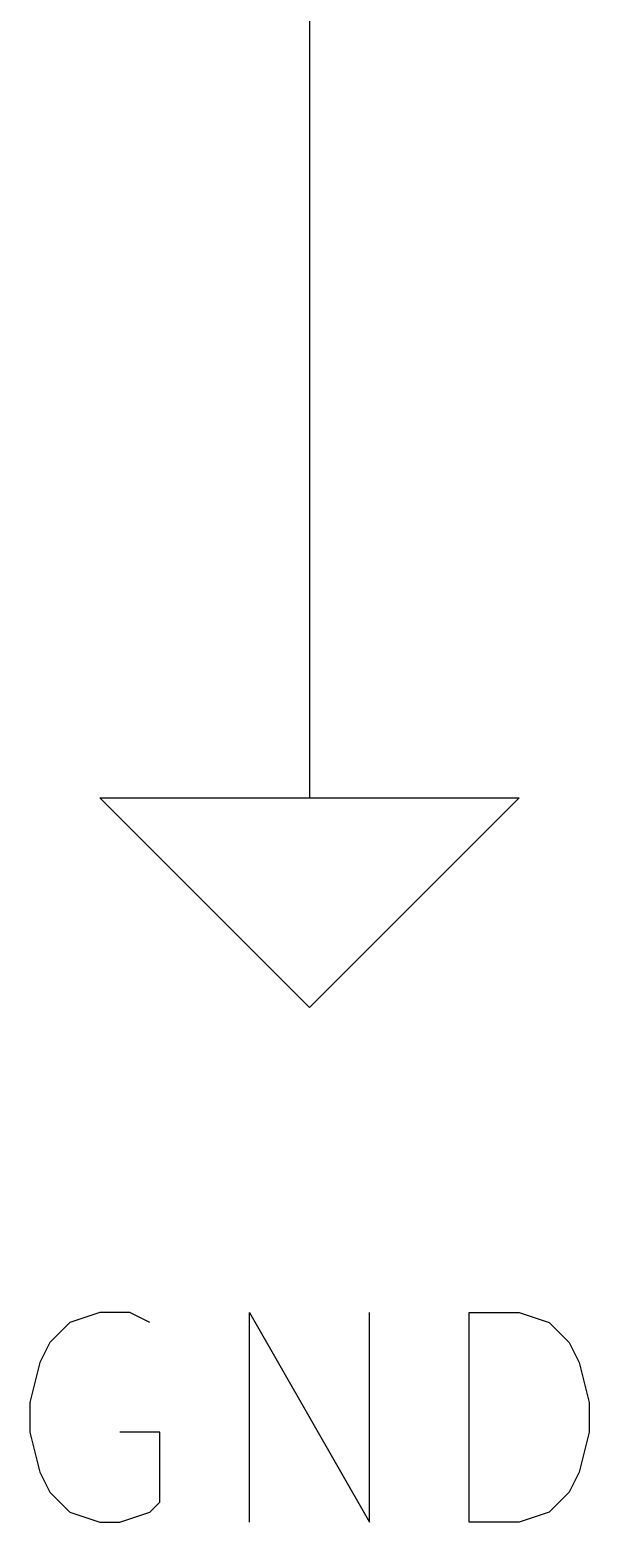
# Model space of a CAD drawing. Extents: x 0.4 to 11.3, y -7.9 to -0.4.
# Drawn here: x 0.8333 to 0.9667, y -3.4228 to -3.0668 of the extents above; entities that cross this region are included whole.
import ezdxf

# ---------------------------------------------------------------- set-up
doc = ezdxf.new("R2010")
doc.units = 0
doc.header["$MEASUREMENT"] = 0
for name, color, linetype in [('CYAN2', 4, 'CONTINUOUS'), ('GREEN3', 91, 'CONTINUOUS'), ('RED2', 1, 'CONTINUOUS')]:
    doc.layers.add(name, color=color, linetype=linetype)

msp = doc.modelspace()

# ---------------------------------------------------------------- linework, layer by layer
at = {"layer": 'CYAN2', "linetype": 'CONTINUOUS'}
for p, q in [((0.85, -3.3728), (0.84286, -3.37519)), ((0.85714, -3.3728), (0.85, -3.3728)), ((0.86191, -3.37519), (0.85714, -3.3728)), ((0.88571, -3.4228), (0.88571, -3.3728)), ((0.88571, -3.3728), (0.91428, -3.4228)), ((0.91428, -3.4228), (0.91428, -3.3728)), ((0.93809, -3.4228), (0.93809, -3.3728)), ((0.93809, -3.3728), (0.95, -3.3728)), ((0.95, -3.3728), (0.95714, -3.37519)), ((0.84286, -3.37519), (0.83809, -3.37995)), ((0.95714, -3.37519), (0.96191, -3.37995)), ((0.83809, -3.37995), (0.83571, -3.38471)), ((0.96191, -3.37995), (0.96429, -3.38471)), ((0.83571, -3.38471), (0.83333, -3.39423)), ((0.96429, -3.38471), (0.96667, -3.39423)), ((0.83333, -3.39423), (0.83333, -3.40137)), ((0.96667, -3.39423), (0.96667, -3.40137)), ((0.83333, -3.40137), (0.83571, -3.4109)), ((0.86428, -3.40137), (0.85476, -3.40137)), ((0.86428, -3.41804), (0.86428, -3.40137)), ((0.96667, -3.40137), (0.96429, -3.4109)), ((0.83571, -3.4109), (0.83809, -3.41566)), ((0.96429, -3.4109), (0.96191, -3.41566)), ((0.83809, -3.41566), (0.84286, -3.42043)), ((0.96191, -3.41566), (0.95714, -3.42043)), ((0.84286, -3.42043), (0.85, -3.4228)), ((0.85476, -3.4228), (0.86191, -3.42043)), ((0.86191, -3.42043), (0.86428, -3.41804)), ((0.95714, -3.42043), (0.95, -3.4228)), ((0.85, -3.4228), (0.85476, -3.4228)), ((0.95, -3.4228), (0.93809, -3.4228))]:
    msp.add_line(p, q, dxfattribs=at)
at = {"layer": 'GREEN3', "linetype": 'CONTINUOUS'}
msp.add_line((0.9, -2.95), (0.9, -3.2), dxfattribs=at)
at = {"layer": 'RED2', "linetype": 'CONTINUOUS'}
for p, q in [((0.9, -3.2), (0.9, -3.25)), ((0.9, -3.3), (0.85, -3.25)), ((0.85, -3.25), (0.9, -3.25)), ((0.9, -3.25), (0.95, -3.25)), ((0.95, -3.25), (0.9, -3.3))]:
    msp.add_line(p, q, dxfattribs=at)

doc.saveas('drawing.dxf')
